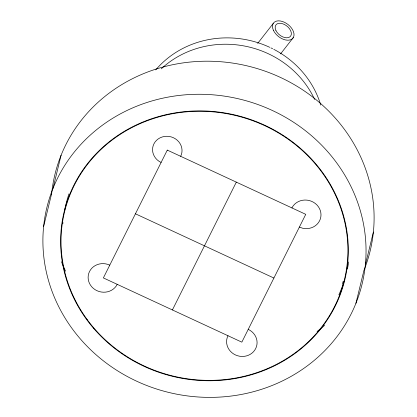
<?xml version="1.0" encoding="UTF-8"?>
<svg xmlns="http://www.w3.org/2000/svg" width="417" height="417" viewBox="0 0 417 417"><rect width="100%" height="100%" fill="white"/><g stroke="black" fill="none" stroke-linecap="round" stroke-linejoin="round"><path stroke-width="0.63" d="M43.613 226.567L51.672 193.498M53.027 188.312L61.085 155.244M342.498 283.951L343.108 281.454M355.915 303.331A162.187 150.902 13.7 0 0 177.517 95.634A162.187 150.902 13.7 0 0 79.981 338.505A162.187 150.902 13.7 0 0 355.915 303.331L363.973 270.263A162.187 150.902 13.7 0 0 247.927 66.063A162.187 150.902 13.7 0 0 51.552 194.775M365.328 265.082L373.387 232.014M291.968 207.942L292.187 207.379A15.309 14.241 13.7 0 1 311.509 201.281A15.309 14.241 13.7 0 1 320.319 219.019A15.309 14.241 13.7 0 1 302.528 228.208L299.39 227.062M172.403 309.94L236.319 182.13M257.664 43.415L273.208 23.493M280.563 53.908L293.318 37.561M135.436 213.796L273.896 278.03M117.219 284.342A15.309 14.241 13.7 0 1 96.979 290.701A15.309 14.241 13.7 0 1 89.525 271.493A15.309 14.241 13.7 0 1 109.765 265.139M161.113 162.458A14.798 13.766 13.7 0 1 153.904 143.896A14.798 13.766 13.7 0 1 173.467 137.751A14.798 13.766 13.7 0 1 180.676 156.312M248.224 329.367A15.309 14.241 13.7 0 1 255.678 348.576A15.309 14.241 13.7 0 1 235.443 354.935A15.309 14.241 13.7 0 1 227.99 335.727M344.004 281.647A144.407 134.357 13.7 0 1 338.87 294.845M62.831 223.757A144.407 134.357 13.7 0 1 62.941 222.49M64.536 210.939A144.407 134.357 13.7 0 1 68.977 193.863M348.69 261.949A144.407 134.357 13.7 0 1 347.397 269.012M155.76 69.884A94.398 87.831 13.7 0 1 269.736 47.324M270.904 47.877A94.398 87.831 13.7 0 1 272.635 48.732M273.776 49.315A94.398 87.831 13.7 0 1 320.736 105.058M161.27 68.836A94.398 87.831 13.7 0 1 314.663 99.486M324.655 325.312A162.187 150.902 13.7 0 1 317.082 331.499M65.625 271.243A162.187 150.902 13.7 0 1 61.435 261.709M167.29 150.104L103.374 277.92L241.834 342.154L305.75 214.338L167.29 150.104M87.289 319.73A143.985 133.966 13.7 0 0 334.705 306.24A143.985 133.966 13.7 0 0 191.419 111.501A143.985 133.966 13.7 0 0 87.289 319.73M93.627 328.341A144.407 134.357 13.7 0 0 339.308 297.024A144.407 134.357 13.7 0 0 180.472 112.1A144.407 134.357 13.7 0 0 93.627 328.341M273.401 30.253A12.296 7.662 38 0 0 291.968 39.042A12.296 7.662 38 0 0 284.42 22.283A12.296 7.662 38 0 0 273.401 30.253M275.851 30.321A9.247 5.76 38 0 0 289.805 36.931A9.247 5.76 38 0 0 284.133 24.327A9.247 5.76 38 0 0 275.851 30.321"/></g></svg>
